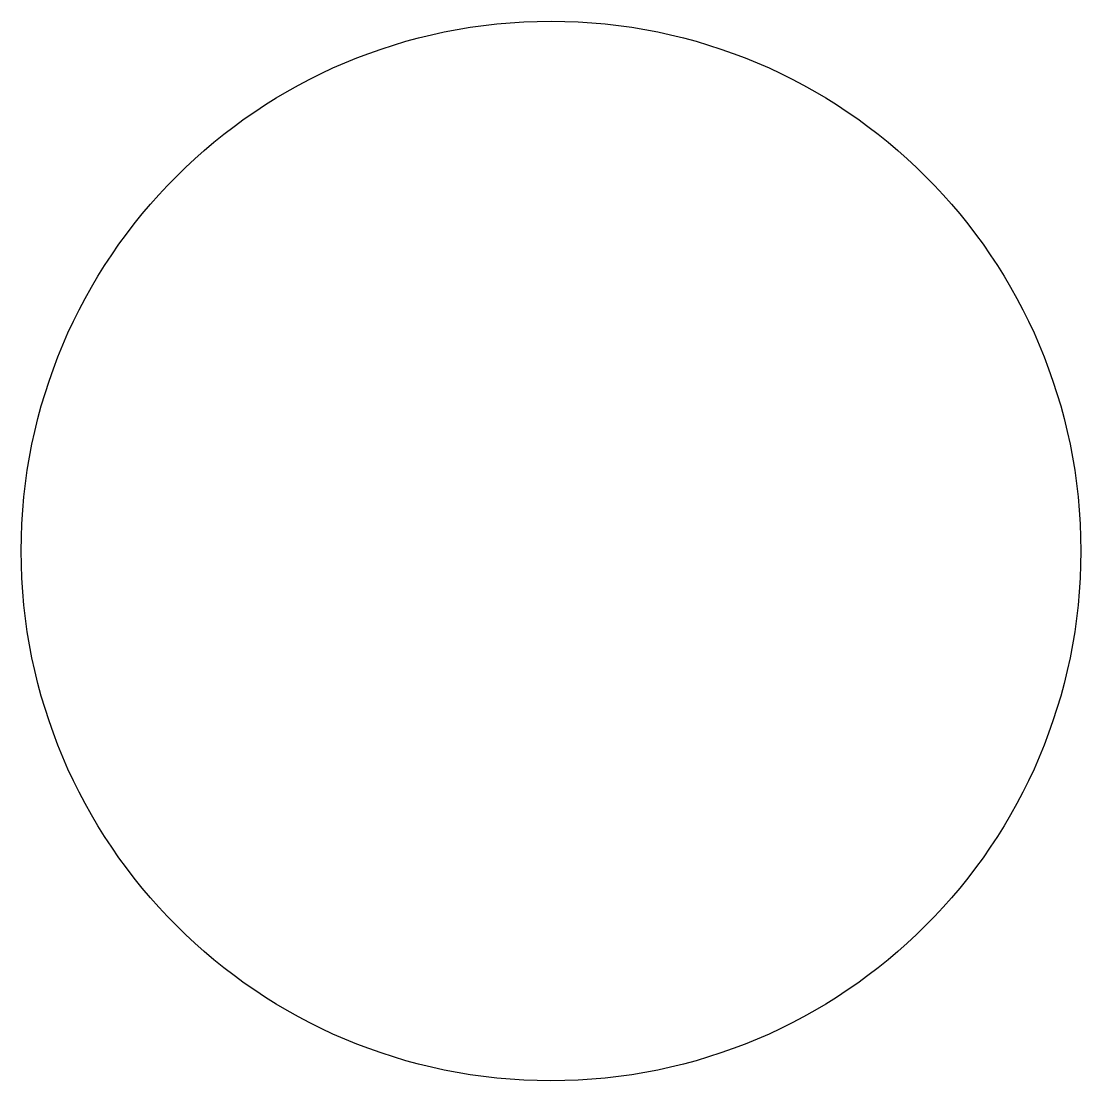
# Model space of a CAD drawing. Header units: millimetres. Extents: x -10 to 10, y -10 to 10.
import ezdxf

# ---------------------------------------------------------------- set-up
doc = ezdxf.new("R2010")
doc.units = ezdxf.units.MM
doc.layers.get('0').update_dxf_attribs({"color": 8, "lineweight": 25, "true_color": 0x808080})

msp = doc.modelspace()

# ---------------------------------------------------------------- linework, layer by layer
at = {"color": 7, "true_color": 0xffffff}
msp.add_circle((0, 0), 10, dxfattribs=at)

doc.saveas('drawing.dxf')
